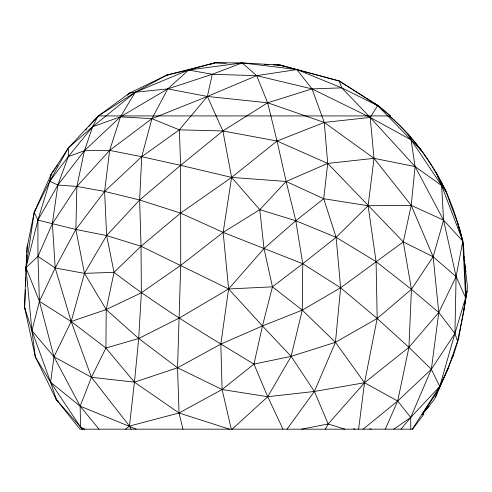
<?xml version="1.0" encoding="UTF-8"?>
<svg xmlns="http://www.w3.org/2000/svg" width="492" height="492" viewBox="0 0 492 492"><rect width="100%" height="100%" fill="white"/><g stroke="black" fill="none" stroke-linecap="round" stroke-linejoin="round"><path stroke-width="0.74" d="M81.992 429.172L80.547 427.019L80.147 406.158L91.45 377.296L105.915 348.035L106.204 309.573L114.046 272.316L106.61 235.551L104.611 191.413L109.642 150.404L120.448 116.844L135.214 92.25L166.868 75.055L214.826 62.828L242.132 62.902L280.206 65.092L339.203 80.995L378.428 105.688L390.599 115.927L98.431 115.927M389.332 115.927C413.79 136.948 432.554 163.818 446.705 192.636C452.222 211.419 462.037 229.29 463.735 249.032L466.152 295.514L463.544 312.555L457.542 341.202L448.157 368.508L438.114 390.673L422.167 414.258L423.84 414.258L412.622 429.172L79.962 429.172L56.297 399.602L35.326 356.921L24.6 307.426L25.971 267.66L37.915 220.115L57.847 185.041L68.308 156.616L68.437 147.803L97.92 116.303L129.556 93.093L166.868 75.055L188.541 70.024L214.826 62.828L226.234 63.222M82.939 429.172L80.547 427.019L56.297 399.602L50.608 382.266L31.918 330.679L24.6 307.426L25.332 289.862M25.492 286.043L25.842 277.642M26.101 271.535L26.322 266.19M26.513 261.609L26.802 254.733M26.894 252.445L27.122 247.101L34.212 212.353L51.236 174.131L68.437 147.803L92.662 126.696L135.214 92.25L188.541 70.024L242.132 62.902L296.861 69.55L341.78 87.859L377.622 105.639L390.199 115.927M463.778 309.874L467.123 291.233L467.4 286.092L464.239 259.37M84.747 429.172L80.547 427.019L50.608 382.266L35.326 356.921L31.918 330.679L25.971 267.66L27.122 247.101L27.859 244.936M131.124 429.172L129.439 426.084L134.433 382.161L138.707 338.49L141.37 292.765L141.026 246.246L139.654 199.998L141.714 156.702L151.917 118.677L167.76 88.904L188.541 70.024L212.267 74.286L256.67 75.663L296.861 69.55L312.002 88.904L324.271 122.44L327.721 163.43L323.711 198.719L336.128 237.328L340.612 287.783L335.439 342.315L314.4 391.466L287.002 429.172M358.613 429.172L364.523 382.727L377.186 318.472L376.079 261.603L368.108 205.748L374.025 158.344L370.193 117.428L377.622 105.639L378.428 105.688L379.996 107.305M463.544 312.555L466.152 295.514M232.156 429.172L267.728 396.712L291.123 356.362L302.285 310.12L302.752 263.718L295.79 220.736L286.147 181.468L277.027 141.032L267.648 102.791L256.67 75.663L242.132 62.902L212.267 74.286L207.378 96.444L222.882 130.958L231.609 177.409L223.153 232.39L228.608 288.964L220.828 344.111L222.101 389.535L231.295 429.172M98.997 429.172L80.147 406.158L53.985 356.811L39.434 301.35L25.971 267.66L34.212 212.353L49.76 181.247L68.437 147.803M422.394 414.258L433.698 400.267L435.623 396.958L453.372 355.396L458.55 338.951L463.507 311.362M459.774 229.899L462.818 241.191L456.102 276.609L454.916 333.465L439.737 386.448L438.114 390.673M55.221 168.528L51.236 174.131L49.76 181.247L37.915 220.115L37.939 256.393L39.434 301.35L31.918 330.679L53.985 356.811L91.45 377.296L134.433 382.161L177.55 367.776L220.828 344.111L262.457 325.944L302.285 310.12L340.612 287.783L403.305 241.898L411.214 205.367L415.088 166.585L411.084 139.869L407.837 133.646M282.98 429.172L267.728 396.712L253.958 364.117L262.457 325.944L272.451 286.836L264.001 248.558L259.788 209.666L231.609 177.409L180.632 165.337L141.714 156.702L109.642 150.404L84.415 150.724L68.308 156.616L49.76 181.247L57.847 185.041L76.887 186.431L104.611 191.413L139.654 199.998L180.558 213.104L223.153 232.39L302.752 263.718L340.612 287.783L377.186 318.472L408.938 347.334L431.349 369.277L439.737 386.448L412.345 429.172M466.152 294.923L467.123 291.233M136.192 429.172L80.147 406.158L50.608 382.266L53.985 356.811L71.18 321.497L84.476 273.355L106.61 235.551L139.654 199.998L180.632 165.337L222.882 130.958L267.648 102.791L312.002 88.904L341.78 87.859L370.193 117.428L415.088 166.585L441.601 185.515L446.705 192.636M50.602 176.302L51.236 174.131M436.096 172.532L441.601 185.515L462.818 241.191L465.604 297.746L454.916 333.465L431.349 369.277L410.709 417.456L400.968 429.172M435.623 396.958L437.406 391.946M25.971 267.66L37.939 256.393L52.38 223.669L76.887 186.431L109.642 150.404L151.917 118.677L207.378 96.444L256.67 75.663L312.002 88.904L370.193 117.428L411.084 139.869L421.423 150.601M385.279 429.172L397.684 401.035L408.938 347.334L411.435 289.333L403.305 241.898L327.721 163.43L277.027 141.032L222.882 130.958L179.346 129.839L151.917 118.677L120.448 116.844L92.662 126.696L68.308 156.616M448.157 368.508L439.737 386.448L410.709 417.456L393.821 429.172M212.267 74.286L167.76 88.904L135.214 92.25L97.92 116.303L92.662 126.696L84.415 150.724L76.887 186.431L75.86 229.463L84.476 273.355L106.204 309.573L138.707 338.49L177.55 367.776L222.101 389.535L267.728 396.712L314.4 391.466L364.523 382.727L408.938 347.334L438.778 312.475L456.102 276.609L443.581 220.164L441.601 185.515L411.084 139.869L377.622 105.639L339.203 80.995L280.206 65.092L273.368 64.858M325.273 429.172L328.182 423.963L364.523 382.727L335.439 342.315L302.285 310.12L272.451 286.836L228.608 288.964L179.26 318.053L138.707 338.49L105.915 348.035L71.18 321.497L39.434 301.35L55.196 267.992L75.86 229.463L104.611 191.413L141.714 156.702L179.346 129.839L207.378 96.444L267.648 102.791L324.271 122.44L374.025 158.344L411.214 205.367L433.132 256.75L438.778 312.475L431.349 369.277L397.684 401.035L363.145 429.172M451.902 357.998L453.372 355.396M35.707 209.752L34.212 212.353L37.915 220.115L75.86 229.463L106.61 235.551L141.026 246.246L228.608 288.964L262.457 325.944L291.123 356.362L314.4 391.466L328.182 423.963L344.88 429.172M56.106 167.286L57.435 165.417M228.608 288.964L264.001 248.558L295.79 220.736L323.711 198.719L368.108 205.748L411.214 205.367L443.581 220.164L462.818 241.191M422.142 414.159L429.233 406.078M85.854 129.857L86.863 128.726M88.874 126.469L97.92 116.303M129.439 426.084L91.45 377.296L71.18 321.497L106.204 309.573L141.37 292.765L180.718 265.354L223.153 232.39L259.788 209.666L286.147 181.468L327.721 163.43L374.025 158.344L415.088 166.585L443.581 220.164L433.132 256.75L411.435 289.333L377.186 318.472L335.439 342.315L291.123 356.362L253.958 364.117L222.101 389.535L179.033 412.979L129.439 426.084L125.497 429.172M368.108 205.748L336.128 237.328L302.752 263.718L272.451 286.836M37.939 256.393L55.196 267.992L84.476 273.355L114.046 272.316L141.026 246.246L180.558 213.104L231.609 177.409L277.027 141.032L324.271 122.44L370.193 117.428M127.373 95.177L129.556 93.093L131.77 92.545M165.669 75.959L166.868 75.055L169.076 74.741M209.075 64.809L214.826 62.828M301.67 429.172L328.182 423.963M129.556 93.093L135.214 92.25M277.15 65.196L280.206 65.092L284.524 66.623M264.241 64.538L268.804 64.698M231.609 177.409L286.147 181.468L323.711 198.719M207.378 96.444L167.76 88.904L120.448 116.844L84.415 150.724L57.847 185.041L52.38 223.669L55.196 267.992L71.18 321.497M259.788 209.666L295.79 220.736L336.128 237.328L376.079 261.603L411.435 289.333L438.778 312.475L454.916 333.465L457.542 341.202M369.781 428.71L371.232 429.172M353.576 428.741L354.929 429.172M229.426 429.172L179.033 412.979L134.433 382.161L105.915 348.035M403.305 241.898L433.132 256.75L456.102 276.609L465.604 297.746M374.381 103.634L378.428 105.688M364.523 382.727L397.684 401.035L410.709 417.456L410.765 429.172M253.958 364.117C206.259 335.212 158.184 306.541 114.046 272.316M58.081 400.992L56.297 399.602L55.03 396.017M389.473 115.927C424.534 146.647 449.67 188.319 460.573 233.638M419.079 147.84L421.14 150.042M444.467 188.989L446.478 191.948M408.852 134.716L409.904 136.505M436.558 173.215L438.956 178.688M339.203 80.995L341.78 87.859M24.6 307.426L25.326 309.597M457.468 221.972L460.149 232.23M182.944 429.172L179.033 412.979L177.55 367.776L180.718 265.354L180.632 165.337L179.346 129.839M463.735 256.381L463.95 257.894M464.171 259.401L465.918 271.492M462.498 240.127L463.735 249.032M463.71 255.582L464.024 257.851M458.452 337.42L458.55 338.951"/></g></svg>
